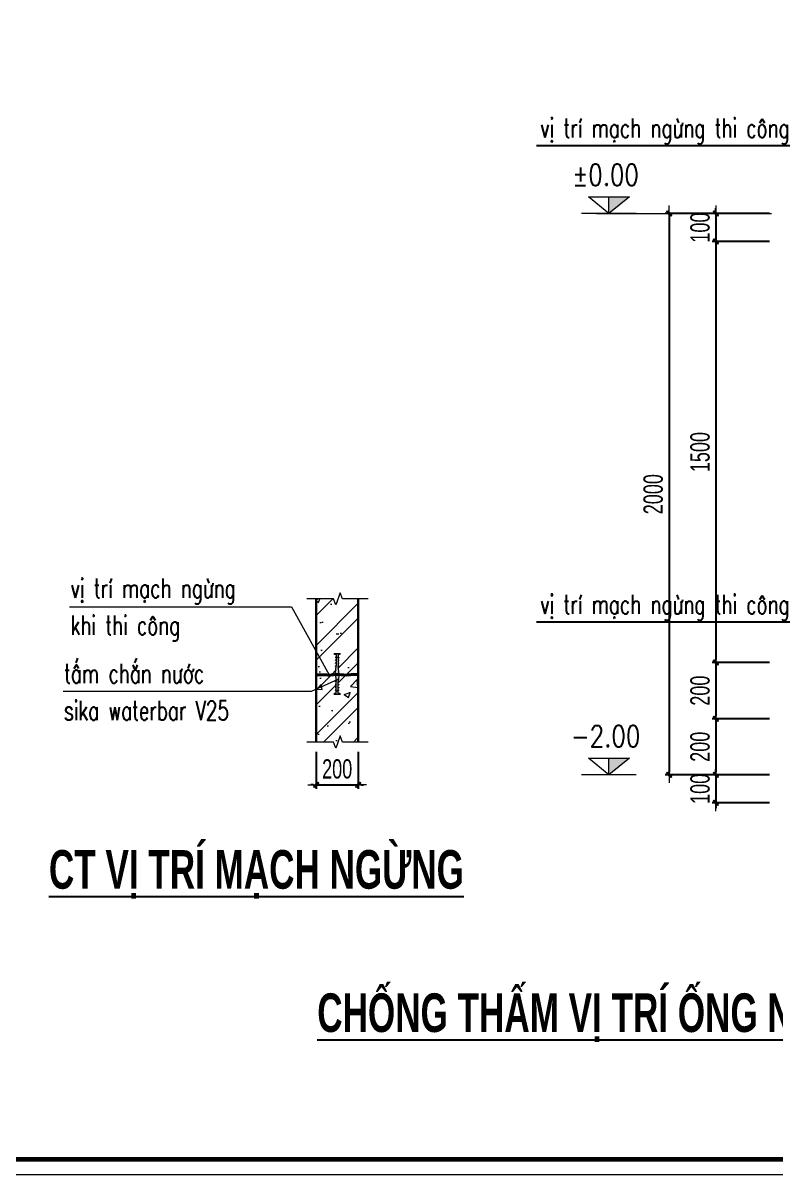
# Model space of a CAD drawing. Header units: millimetres. Extents: x 142758 to 365363, y -504867 to -415100.
# Drawn here: x 232822 to 238184, y -478817 to -470608 of the extents above; entities that cross this region are included whole.
import ezdxf
from ezdxf.enums import TextEntityAlignment as Align

# ---------------------------------------------------------------- set-up
doc = ezdxf.new("R2010")
doc.units = ezdxf.units.MM
doc.header["$LTSCALE"] = 20
doc.header["$MEASUREMENT"] = 0
doc.header["$PDMODE"] = 32
doc.linetypes.add('CENTERX2', pattern=[4, 2.5, -0.5, 0.5, -0.5])
doc.linetypes.add('DASHDOT', pattern=[1, 0.5, -0.25, 0, -0.25])
doc.layers.get('Defpoints').update_dxf_attribs({"color": 1})
for name, color, linetype, lineweight in [('ISO', 153, 'Continuous', 13), ('LC Dim', 8, 'Continuous', 18), ('LC Hatch', 252, 'Continuous', 9), ('LC Net dam 1', 30, 'Continuous', 30), ('LC Net thay', 7, 'Continuous', 25), ('LC Net truc', 8, 'DASHDOT', 13), ('LC Text1', 3, 'Continuous', 20), ('LC Text2', 7, 'Continuous', 25), ('Thep', 3, 'Continuous', 40)]:
    doc.layers.add(name, color=color, linetype=linetype, lineweight=lineweight)
doc.layers.add('Khungten_LCDI', color=7, linetype='Continuous')
doc.styles.add('HOATBIF', font='hoatbif.shx', dxfattribs={"width": 0.7})
doc.styles.add('Khungten', font='VHAVAN.TTF', dxfattribs={"width": 0.9, "height": 5000})
doc.styles.add('LC 1', font='VHAVANB.TTF')
doc.styles.add('LC 3', font='vnsimli.shx', dxfattribs={"width": 0.75})
doc.styles.add('LC3', font='VHARIALB.TTF', dxfattribs={"width": 0.8})
doc.styles.add('T1', font='Vnsimli.shx', dxfattribs={"width": 0.8})
doc.styles.add('Title', font='VHBLACK.TTF', dxfattribs={"width": 0.8})
doc.dimstyles.new('1-100(1-50)', dxfattribs={"dimscale": 50, "dimtxt": 2.5, "dimasz": 0.35, "dimexe": 0.5, "dimexo": 0, "dimgap": 0.8, "dimtad": 1, "dimdec": 0, "dimzin": 0, "dimdsep": 46, "dimtxsty": 'HOATBIF', "dimblk1": 'DOT', "dimblk2": 'DOT', "dimsah": 1, "dimcen": -1, "dimdle": 1, "dimclrd": 256, "dimclre": 256, "dimclrt": 4, "dimadec": 3, "dimazin": 2, "dimtfac": 0.333333, "dimtdec": 0, "dimtix": 1, "dimtmove": 2, "dimatfit": 3, "dimldrblk": 'DOT', "dimfxl": 1, "dimtvp": 0.833333, "dimtolj": 1, "dimtzin": 0, "dimarcsym": 0})
doc.dimstyles.new('MONG', dxfattribs={"dimscale": 50, "dimtxt": 2.5, "dimasz": 0.35, "dimexe": 0.5, "dimexo": 0, "dimgap": 0.8, "dimtad": 1, "dimdec": 0, "dimzin": 0, "dimdsep": 46, "dimtxsty": 'HOATBIF', "dimblk1": 'DOT', "dimblk2": 'DOT', "dimsah": 1, "dimcen": -1, "dimdle": 1, "dimclrd": 256, "dimclre": 256, "dimclrt": 4, "dimadec": 3, "dimazin": 2, "dimtfac": 0.333333, "dimtdec": 0, "dimtix": 1, "dimtmove": 2, "dimatfit": 3, "dimldrblk": 'DOT', "dimfxl": 1, "dimtvp": 0.833333, "dimtolj": 1, "dimtzin": 0, "dimarcsym": 0})
pattern_1 = [(50, (240053.83, -452715.3), (430.356, -37.6513), [45, -495]), (355, (240053.83, -452715.3), (-83.251, 451.315), [36, -396]), (100.4514, (240089.7, -452718.43), (347.1056, 413.664), [38.244, -420.685]), (46.1842, (240053.83, -452595.3), (640.345, -99.311), [67.5, -742.5]), (96.6356, (240107.2, -452603.6), (560.798, 584.47), [57.366, -631.028]), (351.1842, (240053.8, -452595.3), (560.797, 584.471), [54, -594]), (21, (240113.83, -452625.3), (358.144, -241.5713), [45, -495]), (326, (240113.83, -452625.3), (145.989, 435.09), [36, -396]), (71.4514, (240143.68, -452645.43), (504.1336, 193.518), [38.244, -420.685]), (37.5, (240053.83, -452715.3), (7.2959, 199.7363), [0, -391.2, 0, -402, 0, -397.5]), (7.5, (240053.83, -452715.3), (157.8417, 236.647), [0, -229.2, 0, -382.2, 0, -151.5]), (327.5, (239920.03, -452715.3), (320.2935, -13.5329), [0, -150, 0, -468, 0, -621]), (317.5, (239860.03, -452715.3), (349.9117, 60.063), [0, -195, 0, -310.8, 0, -441]), (45, (240053.83, -452715.3), (-159.099, 159.099), []), (45, (240159.9, -452715.3), (-159.099, 159.099), [])]

# ---------------------------------------------------------------- blocks, each defined once
blk = doc.blocks.new('DOT')
at = {"layer": 'LC Dim'}
blk.add_line((-3, 0), (3, 0), dxfattribs=at)
at = {"layer": 'LC Dim', "color": 4}
blk.add_line((-1, -1), (1, 1), dxfattribs=at)
blk.add_lwpolyline([(0.5, 1), (-1, -0.5), (-0.5, -1), (1, 0.5)], close=True, dxfattribs=at)
blk = doc.blocks.new('*D117')
at = {"layer": 'Defpoints', "color": 0, "transparency": 16777216}
for p in [(234909.2, -475802.4), (235209.2, -475802.4), (235209.2, -476036.6)]:
    blk.add_point(p, dxfattribs=at)
at = {"layer": 'LC Dim', "lineweight": -2, "transparency": 16777216}
for p, q in [((234909.2, -475802.4), (234909.2, -476064.1)), ((235209.2, -475802.4), (235209.2, -476064.1)), ((234890, -476036.6), (234870.7, -476036.6)), ((234909.2, -476036.6), (235209.2, -476036.6)), ((235228.5, -476036.6), (235247.7, -476036.6))]:
    blk.add_line(p, q, dxfattribs=at)
at = {"layer": 'LC Dim', "lineweight": -2, "transparency": 16777216, "xscale": 19.25, "yscale": 19.25, "zscale": 19.25}
blk.add_blockref('DOT', (234909.2, -476036.6), dxfattribs=at)
at = {"layer": 'LC Dim', "lineweight": -2, "transparency": 16777216, "xscale": 19.25, "yscale": 19.25, "zscale": 19.25, "rotation": 180}
blk.add_blockref('DOT', (235209.2, -476036.6), dxfattribs=at)
at = {"layer": 'LC Dim', "color": 4, "transparency": 16777216, "insert": (235059.2, -475923.9), "char_height": 137.5, "attachment_point": 5, "style": 'HOATBIF'}
blk.add_mtext('\\A1;200', dxfattribs=at)
blk = doc.blocks.new('_Dot')
at = {"color": 0, "linetype": 'ByBlock', "lineweight": -2}
blk.add_line((-0.5, 0), (-1, 0), dxfattribs=at)
at = {"color": 0, "linetype": 'ByBlock', "const_width": 0.5}
blk.add_lwpolyline([(-0.25, 0, 1), (0.25, 0, 1)], format="xyb", close=True, dxfattribs=at)
blk = doc.blocks.new('*D118')
at = {"layer": 'Defpoints', "color": 0, "ltscale": 2, "transparency": 16777216}
for p in [(238137.8, -471965.4), (237756.5, -472165.4), (238137.8, -472165.4)]:
    blk.add_point(p, dxfattribs=at)
at = {"layer": 'LC Dim', "lineweight": -2, "ltscale": 2, "transparency": 16777216}
for p, q in [((237756.5, -471946.1), (237756.5, -471926.9)), ((238137.8, -471965.4), (237729, -471965.4)), ((237756.5, -471965.4), (237756.5, -472165.4)), ((238137.8, -472165.4), (237729, -472165.4)), ((237756.5, -472184.6), (237756.5, -472203.9))]:
    blk.add_line(p, q, dxfattribs=at)
at = {"layer": 'LC Dim', "lineweight": -2, "ltscale": 2, "transparency": 16777216, "xscale": 19.25, "yscale": 19.25, "zscale": 19.25}
for p, rotation in [((237756.5, -471965.4), 270), ((237756.5, -472165.4), 90)]:
    blk.add_blockref('DOT', p, dxfattribs=dict(at, rotation=rotation))
at = {"layer": 'LC Dim', "color": 4, "ltscale": 2, "transparency": 16777216, "insert": (237643.8, -472065.4), "char_height": 137.5, "attachment_point": 5, "rotation": 90, "style": 'HOATBIF'}
blk.add_mtext('\\A1;100', dxfattribs=at)
blk = doc.blocks.new('*D119')
at = {"layer": 'Defpoints', "color": 0, "ltscale": 2, "transparency": 16777216}
for p in [(238137.8, -472165.4), (237756.5, -475165.4), (238137.8, -475165.4)]:
    blk.add_point(p, dxfattribs=at)
at = {"layer": 'LC Dim', "lineweight": -2, "ltscale": 2, "transparency": 16777216}
for p, q in [((238137.8, -472165.4), (237729, -472165.4)), ((237756.5, -472184.6), (237756.5, -475146.1)), ((238137.8, -475165.4), (237729, -475165.4))]:
    blk.add_line(p, q, dxfattribs=at)
at = {"layer": 'LC Dim', "lineweight": -2, "ltscale": 2, "transparency": 16777216, "xscale": 19.25, "yscale": 19.25, "zscale": 19.25}
for p, rotation in [((237756.5, -472165.4), 90), ((237756.5, -475165.4), 270)]:
    blk.add_blockref('DOT', p, dxfattribs=dict(at, rotation=rotation))
at = {"layer": 'LC Dim', "color": 4, "ltscale": 2, "transparency": 16777216, "insert": (237643.8, -473665.4), "char_height": 137.5, "attachment_point": 5, "rotation": 90, "style": 'HOATBIF'}
blk.add_mtext('\\A1;1500', dxfattribs=at)
blk = doc.blocks.new('*D120')
at = {"layer": 'Defpoints', "color": 0, "ltscale": 2, "transparency": 16777216}
for p in [(238137.8, -475165.4), (237756.5, -475565.4), (238137.8, -475565.4)]:
    blk.add_point(p, dxfattribs=at)
at = {"layer": 'LC Dim', "lineweight": -2, "ltscale": 2, "transparency": 16777216}
for p, q in [((238137.8, -475165.4), (237729, -475165.4)), ((237756.5, -475184.6), (237756.5, -475546.1)), ((238137.8, -475565.4), (237729, -475565.4))]:
    blk.add_line(p, q, dxfattribs=at)
at = {"layer": 'LC Dim', "lineweight": -2, "ltscale": 2, "transparency": 16777216, "xscale": 19.25, "yscale": 19.25, "zscale": 19.25}
for p, rotation in [((237756.5, -475165.4), 90), ((237756.5, -475565.4), 270)]:
    blk.add_blockref('DOT', p, dxfattribs=dict(at, rotation=rotation))
at = {"layer": 'LC Dim', "color": 4, "ltscale": 2, "transparency": 16777216, "insert": (237643.8, -475365.4), "char_height": 137.5, "attachment_point": 5, "rotation": 90, "style": 'HOATBIF'}
blk.add_mtext('\\A1;200', dxfattribs=at)
blk = doc.blocks.new('*D121')
at = {"layer": 'Defpoints', "color": 0, "ltscale": 2, "transparency": 16777216}
for p in [(238137.8, -475565.4), (237756.5, -475965.4), (238137.8, -475965.4)]:
    blk.add_point(p, dxfattribs=at)
at = {"layer": 'LC Dim', "lineweight": -2, "ltscale": 2, "transparency": 16777216}
for p, q in [((238137.8, -475565.4), (237729, -475565.4)), ((237756.5, -475584.6), (237756.5, -475946.1)), ((238137.8, -475965.4), (237729, -475965.4))]:
    blk.add_line(p, q, dxfattribs=at)
at = {"layer": 'LC Dim', "lineweight": -2, "ltscale": 2, "transparency": 16777216, "xscale": 19.25, "yscale": 19.25, "zscale": 19.25}
for p, rotation in [((237756.5, -475565.4), 90), ((237756.5, -475965.4), 270)]:
    blk.add_blockref('DOT', p, dxfattribs=dict(at, rotation=rotation))
at = {"layer": 'LC Dim', "color": 4, "ltscale": 2, "transparency": 16777216, "insert": (237643.8, -475765.4), "char_height": 137.5, "attachment_point": 5, "rotation": 90, "style": 'HOATBIF'}
blk.add_mtext('\\A1;200', dxfattribs=at)
blk = doc.blocks.new('*D122')
at = {"layer": 'Defpoints', "color": 0, "ltscale": 2, "transparency": 16777216}
for p in [(238137.8, -475965.4), (237756.5, -476165.4), (238137.8, -476165.4)]:
    blk.add_point(p, dxfattribs=at)
at = {"layer": 'LC Dim', "lineweight": -2, "ltscale": 2, "transparency": 16777216}
for p, q in [((237756.5, -475946.1), (237756.5, -475926.9)), ((238137.8, -475965.4), (237729, -475965.4)), ((237756.5, -475965.4), (237756.5, -476165.4)), ((238137.8, -476165.4), (237729, -476165.4)), ((237756.5, -476184.6), (237756.5, -476203.9))]:
    blk.add_line(p, q, dxfattribs=at)
at = {"layer": 'LC Dim', "lineweight": -2, "ltscale": 2, "transparency": 16777216, "xscale": 19.25, "yscale": 19.25, "zscale": 19.25}
for p, rotation in [((237756.5, -475965.4), 270), ((237756.5, -476165.4), 90)]:
    blk.add_blockref('DOT', p, dxfattribs=dict(at, rotation=rotation))
at = {"layer": 'LC Dim', "color": 4, "ltscale": 2, "transparency": 16777216, "insert": (237643.8, -476065.4), "char_height": 137.5, "attachment_point": 5, "rotation": 90, "style": 'HOATBIF'}
blk.add_mtext('\\A1;100', dxfattribs=at)
blk = doc.blocks.new('*D123')
at = {"layer": 'Defpoints', "color": 0, "ltscale": 2, "transparency": 16777216}
for p in [(238137.8, -471965.4), (237422.7, -475965.4), (238137.8, -475965.4)]:
    blk.add_point(p, dxfattribs=at)
at = {"layer": 'LC Dim', "lineweight": -2, "ltscale": 2, "transparency": 16777216}
for p, q in [((238137.8, -471965.4), (237395.2, -471965.4)), ((237422.7, -471984.6), (237422.7, -475946.1)), ((238137.8, -475965.4), (237395.2, -475965.4))]:
    blk.add_line(p, q, dxfattribs=at)
at = {"layer": 'LC Dim', "lineweight": -2, "ltscale": 2, "transparency": 16777216, "xscale": 19.25, "yscale": 19.25, "zscale": 19.25}
for p, rotation in [((237422.7, -471965.4), 90), ((237422.7, -475965.4), 270)]:
    blk.add_blockref('DOT', p, dxfattribs=dict(at, rotation=rotation))
at = {"layer": 'LC Dim', "color": 4, "ltscale": 2, "transparency": 16777216, "insert": (237310, -473965.4), "char_height": 137.5, "attachment_point": 5, "rotation": 90, "style": 'HOATBIF'}
blk.add_mtext('\\A1;2000', dxfattribs=at)
blk = doc.blocks.new('Caodo1')
at = {"layer": 'LC Text1'}
blk.add_hatch(color=256, dxfattribs=at).paths.add_polyline_path([(0, 200), (0, 0), (243, 200)])
for p, q in [((0, 0), (0, 200)), ((324, 0), (-324, 0))]:
    blk.add_line(p, q, dxfattribs=at)
blk.add_lwpolyline([(-243, 200), (243, 200), (0, 0), (0, 0)], close=True, dxfattribs=at)
at = {"layer": 'LC Text1', "style": 'T1', "width": 0.8}
blk.add_attdef('%%P0,00', text='', height=250, dxfattribs=at).set_placement((-39, 460), align=Align.MIDDLE_CENTER)
blk = doc.blocks.new('TIEUDE1')
at = {"layer": 'LC Text2', "color": 7, "style": 'LC 1'}
blk.add_attdef('TIªU§Ò', text='', height=5, dxfattribs=at).set_placement((0, 0), align=Align.BOTTOM_CENTER)
blk.add_attdef('TL', text='', height=3, dxfattribs=at).set_placement((0, -2), align=Align.TOP_CENTER)
blk = doc.blocks.new('Nha o can bo nhan vien Trung doan')
at = {"layer": 'Defpoints', "lineweight": 0}
blk.add_lwpolyline([(-1200, -14850), (-1200, 14850), (40800, 14850), (40800, -14850)], close=True, dxfattribs=at)
at = {"layer": 'Khungten_LCDI', "color": 5, "lineweight": 60}
blk.add_lwpolyline([(0, -14650), (0, 14650), (40600, 14650), (40600, -14650)], close=True, dxfattribs=at)
at = {"color": 7, "style": 'Khungten', "width": 0.8}
for tag, p in [('REVISION', (39499, -10746)), ('NGAYHT', (39546, -11609))]:
    blk.add_attdef(tag, text='', height=200, dxfattribs=at).set_placement(p, align=Align.CENTER)
at = {"layer": 'LC Text1', "style": 'Title', "width": 1.485915}
for tag, p, p2 in [('TENBANVE1', (36913, -8886), (40339, -8886)), ('TENBANVE2', (36913, -9562), (40339, -9562))]:
    blk.add_attdef(tag, text='', height=250, dxfattribs=at).set_placement(p, p2, align=Align.FIT)
at = {"layer": 'LC Text1', "style": 'Title', "width": 0.7}
blk.add_attdef('SOBANVE', text='', height=250, dxfattribs=at).set_placement((39562, -13896), align=Align.CENTER)

msp = doc.modelspace()

# ---------------------------------------------------------------- hatches: boundary and pattern name
at = {"layer": 'LC Hatch', "ltscale": 2}
h = msp.add_hatch(dxfattribs=at)
h.set_pattern_fill('BTCT', color=256, scale=60)
h.set_pattern_definition(pattern_1)
h.paths.add_polyline_path([(235209.2, -474711.4), (234909.2, -474711.4), (234909.2, -475245.7), (234909.8, -475245.5), (234910.4, -475245.4), (234911, -475245.2), (234911.6, -475245.1), (234912.2, -475244.9), (234912.7, -475244.8), (234913.3, -475244.6), (234913.9, -475244.5), (234914.5, -475244.4), (234915.1, -475244.2), (234915.7, -475244.1), (234916.3, -475243.9), (234916.8, -475243.8), (234917.4, -475243.6), (234918, -475243.5), (234918.6, -475243.3), (234919.2, -475243.2), (234919.8, -475243.1), (234920.3, -475242.9), (234920.9, -475242.8), (234921.5, -475242.6), (234922.1, -475242.5), (234922.7, -475242.4), (234923.2, -475242.2), (234923.8, -475242.1), (234924.4, -475242), (234925, -475241.8), (234925.6, -475241.7), (234926.2, -475241.6), (234926.7, -475241.5), (234927.3, -475241.3), (234927.9, -475241.2), (234928.5, -475241.1), (234929.1, -475241), (234929.6, -475240.9), (234930.2, -475240.8), (234930.8, -475240.6), (234931.4, -475240.5), (234932, -475240.4), (234932.5, -475240.3), (234933.1, -475240.2), (234933.7, -475240.1), (234934.3, -475240), (234934.9, -475239.9), (234935.4, -475239.8), (234936, -475239.7), (234936.6, -475239.7), (234937.2, -475239.6), (234937.7, -475239.5), (234938.3, -475239.4), (234938.9, -475239.3), (234939.5, -475239.3), (234940, -475239.2), (234940.6, -475239.1), (234941.2, -475239.1), (234941.8, -475239), (234942.3, -475238.9), (234942.9, -475238.9), (234943.5, -475238.8), (234944.1, -475238.8), (234944.6, -475238.7), (234945.2, -475238.7), (234945.8, -475238.7), (234946.4, -475238.6), (234946.9, -475238.6), (234947.5, -475238.6), (234948.1, -475238.5), (234948.6, -475238.5), (234949.2, -475238.5), (234949.8, -475238.5), (234950.3, -475238.5), (234950.9, -475238.5), (234951.5, -475238.5), (234952, -475238.5), (234952.6, -475238.5), (234953.2, -475238.5), (234953.7, -475238.5), (234954.3, -475238.6), (234954.9, -475238.6), (234955.4, -475238.6), (234956, -475238.7), (234956.6, -475238.7), (234957.1, -475238.7), (234957.7, -475238.8), (234958.3, -475238.8), (234958.8, -475238.9), (234959.4, -475239), (234959.9, -475239), (234960.5, -475239.1), (234961.1, -475239.2), (234961.6, -475239.3), (234962.2, -475239.4), (234962.7, -475239.5), (234963.3, -475239.6), (234963.9, -475239.7), (234964.4, -475239.8), (234965, -475239.9), (234965.5, -475240), (234966.1, -475240.1), (234966.6, -475240.3), (234967.2, -475240.4), (234967.7, -475240.6), (234968.3, -475240.7), (234968.8, -475240.9), (234969.4, -475241), (234969.9, -475241.2), (234970.5, -475241.4), (234971, -475241.5), (234971.6, -475241.7), (234972.1, -475241.9), (234972.7, -475242.1), (234973.2, -475242.3), (234973.8, -475242.5), (234974.3, -475242.7), (234974.9, -475242.9), (234975.4, -475243.1), (234976, -475243.3), (234976.5, -475243.6), (234977, -475243.8), (234977.6, -475244), (234978.1, -475244.2), (234978.7, -475244.5), (234979.2, -475244.7), (234979.8, -475244.9), (234980.3, -475245.2), (234980.8, -475245.4), (234981.4, -475245.6), (234981.9, -475245.9), (234982.5, -475246.1), (234983, -475246.3), (234983.5, -475246.6), (234984.1, -475246.8), (234984.6, -475247.1), (234985.2, -475247.3), (234985.7, -475247.5), (234986.2, -475247.8), (234986.8, -475248), (234987.3, -475248.2), (234987.9, -475248.5), (234988.4, -475248.7), (234988.9, -475248.9), (234989.5, -475249.2), (234990, -475249.4), (234990.6, -475249.6), (234991.1, -475249.8), (234991.6, -475250), (234992.2, -475250.3), (234992.7, -475250.5), (234993.3, -475250.7), (234993.8, -475250.9), (234994.3, -475251.1), (234994.9, -475251.3), (234995.4, -475251.5), (234996, -475251.7), (234996.5, -475251.8), (234997, -475252), (234997.6, -475252.2), (234998.1, -475252.4), (234998.7, -475252.5), (234999.2, -475252.7), (234999.7, -475252.8), (235000.3, -475253), (235000.8, -475253.1), (235001.4, -475253.2), (235001.9, -475253.4), (235002.5, -475253.5), (235003, -475253.6), (235003.6, -475253.7), (235004.1, -475253.8), (235004.6, -475253.9), (235005.2, -475254), (235005.7, -475254), (235006.3, -475254.1), (235006.8, -475254.1), (235007.4, -475254.2), (235007.9, -475254.2), (235008.5, -475254.3), (235009, -475254.3), (235009.6, -475254.3), (235010.1, -475254.3), (235010.7, -475254.3), (235011.2, -475254.3), (235011.8, -475254.3), (235012.3, -475254.2), (235012.9, -475254.2), (235013.5, -475254.2), (235014, -475254.1), (235014.6, -475254.1), (235015.1, -475254), (235015.7, -475253.9), (235016.2, -475253.9), (235016.8, -475253.8), (235017.4, -475253.7), (235017.9, -475253.6), (235018.5, -475253.5), (235019, -475253.4), (235019.6, -475253.3), (235020.1, -475253.2), (235020.7, -475253.1), (235021.3, -475253), (235021.8, -475252.9), (235022.4, -475252.8), (235023, -475252.6), (235023.5, -475252.5), (235024.1, -475252.4), (235024.6, -475252.2), (235025.2, -475252.1), (235025.8, -475252), (235026.3, -475251.8), (235026.9, -475251.7), (235027.5, -475251.5), (235028, -475251.4), (235028.6, -475251.2), (235029.2, -475251.1), (235029.7, -475250.9), (235030.3, -475250.7), (235030.9, -475250.6), (235031.4, -475250.4), (235032, -475250.3), (235032.6, -475250.1), (235033.1, -475250), (235033.7, -475249.8), (235034.3, -475249.6), (235034.9, -475249.5), (235035.4, -475249.3), (235036, -475249.2), (235036.6, -475249), (235037.1, -475248.9), (235037.7, -475248.7), (235038.3, -475248.5), (235038.9, -475248.4), (235039.4, -475248.2), (235040, -475248.1), (235040.6, -475248), (235041.1, -475247.8), (235041.7, -475247.7), (235042.3, -475247.5), (235042.9, -475247.4), (235043.4, -475247.3), (235044, -475247.1), (235044.6, -475247), (235045.2, -475246.9), (235045.7, -475246.8), (235046.3, -475246.7), (235046.9, -475246.6), (235047.5, -475246.5), (235048, -475246.4), (235048.6, -475246.3), (235049.2, -475246.2), (235049.8, -475246.1), (235050.4, -475246), (235050.9, -475245.9), (235051.5, -475245.9), (235052.1, -475245.8), (235052.7, -475245.7), (235053.2, -475245.7), (235053.2, -475125.7), (235065.2, -475125.7), (235065.2, -475245.9), (235065.8, -475246), (235066.4, -475246.1), (235067, -475246.1), (235067.6, -475246.2), (235068.1, -475246.3), (235068.7, -475246.4), (235069.3, -475246.5), (235069.9, -475246.6), (235070.5, -475246.7), (235071, -475246.7), (235071.6, -475246.8), (235072.2, -475247), (235072.8, -475247.1), (235073.4, -475247.2), (235073.9, -475247.3), (235074.5, -475247.4), (235075.1, -475247.5), (235075.7, -475247.6), (235076.3, -475247.7), (235076.8, -475247.9), (235077.4, -475248), (235078, -475248.1), (235078.6, -475248.2), (235079.2, -475248.4), (235079.7, -475248.5), (235080.3, -475248.6), (235080.9, -475248.8), (235081.5, -475248.9), (235082.1, -475249), (235082.6, -475249.2), (235083.2, -475249.3), (235083.8, -475249.5), (235084.4, -475249.6), (235084.9, -475249.7), (235085.5, -475249.9), (235086.1, -475250), (235086.7, -475250.2), (235087.2, -475250.3), (235087.8, -475250.4), (235088.4, -475250.6), (235089, -475250.7), (235089.6, -475250.9), (235090.1, -475251), (235090.7, -475251.1), (235091.3, -475251.3), (235091.8, -475251.4), (235092.4, -475251.6), (235093, -475251.7), (235093.6, -475251.8), (235094.1, -475252), (235094.7, -475252.1), (235095.3, -475252.2), (235095.9, -475252.4), (235096.4, -475252.5), (235097, -475252.6), (235097.6, -475252.7), (235098.1, -475252.9), (235098.7, -475253), (235099.3, -475253.1), (235099.9, -475253.2), (235100.4, -475253.3), (235101, -475253.4), (235101.6, -475253.5), (235102.1, -475253.6), (235102.7, -475253.7), (235103.3, -475253.8), (235103.8, -475253.9), (235104.4, -475254), (235105, -475254.1), (235105.5, -475254.2), (235106.1, -475254.3), (235106.7, -475254.4), (235107.2, -475254.4), (235107.8, -475254.5), (235108.4, -475254.6), (235108.9, -475254.6), (235109.5, -475254.7), (235110, -475254.7), (235110.6, -475254.8), (235111.2, -475254.8), (235111.7, -475254.9), (235112.3, -475254.9), (235112.8, -475254.9), (235113.4, -475255), (235114, -475255), (235114.5, -475255), (235115.1, -475255), (235115.6, -475255), (235116.2, -475255), (235116.7, -475255), (235117.3, -475255), (235117.9, -475255), (235118.4, -475255), (235119, -475254.9), (235119.5, -475254.9), (235120.1, -475254.8), (235120.6, -475254.8), (235121.2, -475254.7), (235121.7, -475254.7), (235122.3, -475254.6), (235122.8, -475254.5), (235123.4, -475254.4), (235123.9, -475254.4), (235124.5, -475254.3), (235125, -475254.2), (235125.5, -475254), (235126.1, -475253.9), (235126.6, -475253.8), (235127.2, -475253.7), (235127.7, -475253.5), (235128.3, -475253.4), (235128.8, -475253.2), (235129.3, -475253.1), (235129.9, -475252.9), (235130.4, -475252.7), (235131, -475252.6), (235131.5, -475252.4), (235132, -475252.2), (235132.6, -475252), (235133.1, -475251.8), (235133.6, -475251.6), (235134.2, -475251.4), (235134.7, -475251.2), (235135.3, -475251), (235135.8, -475250.8), (235136.3, -475250.6), (235136.9, -475250.3), (235137.4, -475250.1), (235137.9, -475249.9), (235138.5, -475249.7), (235139, -475249.4), (235139.5, -475249.2), (235140.1, -475249), (235140.6, -475248.7), (235141.1, -475248.5), (235141.7, -475248.3), (235142.2, -475248), (235142.7, -475247.8), (235143.3, -475247.6), (235143.8, -475247.3), (235144.4, -475247.1), (235144.9, -475246.8), (235145.4, -475246.6), (235146, -475246.4), (235146.5, -475246.1), (235147, -475245.9), (235147.6, -475245.7), (235148.1, -475245.4), (235148.6, -475245.2), (235149.2, -475245), (235149.7, -475244.8), (235150.3, -475244.5), (235150.8, -475244.3), (235151.3, -475244.1), (235151.9, -475243.9), (235152.4, -475243.7), (235152.9, -475243.5), (235153.5, -475243.3), (235154, -475243.1), (235154.6, -475242.9), (235155.1, -475242.7), (235155.7, -475242.5), (235156.2, -475242.3), (235156.7, -475242.1), (235157.3, -475242), (235157.8, -475241.8), (235158.4, -475241.7), (235158.9, -475241.5), (235159.5, -475241.4), (235160, -475241.2), (235160.6, -475241.1), (235161.1, -475241), (235161.7, -475240.8), (235162.2, -475240.7), (235162.8, -475240.6), (235163.3, -475240.5), (235163.9, -475240.4), (235164.4, -475240.3), (235165, -475240.2), (235165.6, -475240.2), (235166.1, -475240.1), (235166.7, -475240), (235167.2, -475240), (235167.8, -475239.9), (235168.3, -475239.9), (235168.9, -475239.8), (235169.5, -475239.8), (235170, -475239.7), (235170.6, -475239.7), (235171.2, -475239.7), (235171.7, -475239.7), (235172.3, -475239.7), (235172.8, -475239.7), (235173.4, -475239.6), (235174, -475239.7), (235174.5, -475239.7), (235175.1, -475239.7), (235175.7, -475239.7), (235176.3, -475239.7), (235176.8, -475239.7), (235177.4, -475239.8), (235178, -475239.8), (235178.5, -475239.8), (235179.1, -475239.9), (235179.7, -475239.9), (235180.2, -475240), (235180.8, -475240), (235181.4, -475240.1), (235182, -475240.1), (235182.5, -475240.2), (235183.1, -475240.3), (235183.7, -475240.3), (235184.3, -475240.4), (235184.8, -475240.5), (235185.4, -475240.6), (235186, -475240.6), (235186.6, -475240.7), (235187.1, -475240.8), (235187.7, -475240.9), (235188.3, -475241), (235188.9, -475241.1), (235189.5, -475241.2), (235190, -475241.3), (235190.6, -475241.4), (235191.2, -475241.5), (235191.8, -475241.6), (235192.3, -475241.8), (235192.9, -475241.9), (235193.5, -475242), (235194.1, -475242.1), (235194.7, -475242.2), (235195.3, -475242.3), (235195.8, -475242.5), (235196.4, -475242.6), (235197, -475242.7), (235197.6, -475242.9), (235198.2, -475243), (235198.7, -475243.1), (235199.3, -475243.3), (235199.9, -475243.4), (235200.5, -475243.5), (235201.1, -475243.7), (235201.7, -475243.8), (235202.2, -475244), (235202.8, -475244.1), (235203.4, -475244.2), (235204, -475244.4), (235204.6, -475244.5), (235205.2, -475244.7), (235205.7, -475244.8), (235206.3, -475245), (235206.9, -475245.1), (235207.5, -475245.2), (235208.1, -475245.4), (235208.7, -475245.5), (235209.2, -475245.7)])
at = {"layer": 'LC Hatch', "linetype": 'Continuous'}
h = msp.add_hatch(color=256, dxfattribs=at)
h.paths.add_polyline_path([(235066.6, -475171.9), (235074.1, -475170.2), (235066.6, -475168.5), (235066.6, -475151), (235074.1, -475149.3), (235066.6, -475147.6), (235066.6, -475130.1), (235074.1, -475128.4), (235066.6, -475126.7), (235066.6, -475108.8, 0.114497), (235083.1, -475101.5), (235035.1, -475101.5, 0.114497), (235051.6, -475108.8), (235051.6, -475126.7), (235044.1, -475128.4), (235051.6, -475130.1), (235051.6, -475147.6), (235044.1, -475149.3), (235051.6, -475151), (235051.6, -475168.5), (235044.1, -475170.2), (235051.6, -475171.9), (235051.6, -475189.4), (235044.1, -475191.1), (235051.6, -475192.8), (235044.1, -475245.5), (235074.1, -475245.5), (235066.6, -475192.8), (235074.1, -475191.1), (235066.6, -475189.4)])
h.paths.add_polyline_path([(235074.1, -475245.5), (235044.1, -475245.5), (235051.6, -475298.3), (235044.1, -475300), (235051.6, -475301.7), (235051.6, -475319.2), (235044.1, -475320.9), (235051.6, -475322.6), (235051.6, -475340.1), (235044.1, -475341.8), (235051.6, -475343.5), (235051.6, -475361), (235044.1, -475362.7), (235051.6, -475364.4), (235051.6, -475382.2, 0.114497), (235035.1, -475389.5), (235083.1, -475389.5, 0.114497), (235066.6, -475382.2), (235066.6, -475364.4), (235074.1, -475362.7), (235066.6, -475361), (235066.6, -475343.5), (235074.1, -475341.8), (235066.6, -475340.1), (235066.6, -475322.6), (235074.1, -475320.9), (235066.6, -475319.2), (235066.6, -475301.7), (235074.1, -475300), (235066.6, -475298.3)])
at = {"layer": 'LC Hatch', "ltscale": 2}
h = msp.add_hatch(dxfattribs=at)
h.set_pattern_fill('BTCT', color=256, scale=60)
h.set_pattern_definition(pattern_1)
edge = h.paths.add_edge_path()
edge.add_spline(control_points=[(235209.2, -475245.7), (235192.5, -475241.5), (235163.1, -475234.1), (235118.5, -475264.1), (235085.6, -475248.1), (235065.2, -475245.9)], knot_values=[132.618941, 132.618941, 132.618941, 132.618941, 173.842867, 204.822188, 255.204404, 255.204404, 255.204404, 255.204404], degree=3, periodic=0)
edge.add_line((235065.2, -475245.9), (235065.2, -475365.7))
edge.add_line((235065.2, -475365.7), (235053.2, -475365.7))
edge.add_line((235053.2, -475365.7), (235053.2, -475245.7))
edge.add_spline(control_points=[(235053.2, -475245.7), (235037.4, -475247), (235008.3, -475262.9), (234963.2, -475231.9), (234929.3, -475240.6), (234909.2, -475245.7)], knot_values=[0, 0, 0, 0, 39.386578, 73.210465, 122.697413, 122.697413, 122.697413, 122.697413], degree=3, periodic=0)
edge.add_line((234909.2, -475245.7), (234909.2, -475731.8))
edge.add_line((234909.2, -475731.8), (235034.2, -475731.8))
edge.add_line((235034.2, -475731.8), (235049.9, -475775))
edge.add_line((235049.9, -475775), (235081.4, -475688.5))
edge.add_line((235081.4, -475688.5), (235097.2, -475731.8))
edge.add_line((235097.2, -475731.8), (235209.2, -475731.8))
edge.add_line((235209.2, -475731.8), (235209.2, -475245.7))

# ---------------------------------------------------------------- linework, layer by layer
at = {"layer": 'ISO'}
for p, q in [((235049.9, -474754.7), (235034.2, -474711.4)), ((235081.4, -474668.2), (235049.9, -474754.7)), ((235081.4, -475688.5), (235049.9, -475775)), ((235097.2, -475731.8), (235081.4, -475688.5)), ((235049.9, -475775), (235034.2, -475731.8))]:
    msp.add_line(p, q, dxfattribs=at)
at = {"layer": 'ISO', "linetype": 'Continuous'}
for points in [[(235034.2, -474711.4), (234842.4, -474711.4)], [(235279, -474711.4), (235097.2, -474711.4), (235081.4, -474668.2)], [(235034.2, -475731.8), (234842.4, -475731.8)], [(235279, -475731.8), (235097.2, -475731.8)]]:
    msp.add_lwpolyline(points, dxfattribs=at)
at = {"layer": 'LC Dim'}
for points in [[(233153.5, -474767.4), (234734.6, -474767.4), (235001.8, -475253.3)], [(234876.3, -475368.8), (235065.2, -475282.9)], [(233108.4, -475368.8), (234876.3, -475368.8)]]:
    msp.add_lwpolyline(points, dxfattribs=at)
at = {"layer": 'LC Hatch', "linetype": 'Continuous'}
for p, q in [((235035.1, -475101.5), (235083.1, -475101.5)), ((235051.6, -475126.7), (235044.1, -475128.4)), ((235051.6, -475130.1), (235044.1, -475128.4)), ((235051.6, -475108.8), (235051.6, -475126.7)), ((235051.6, -475130.1), (235051.6, -475147.6)), ((235066.6, -475108.8), (235066.6, -475126.7)), ((235066.6, -475126.7), (235074.1, -475128.4)), ((235066.6, -475130.1), (235074.1, -475128.4)), ((235066.6, -475130.1), (235066.6, -475147.6)), ((235051.6, -475147.6), (235044.1, -475149.3)), ((235051.6, -475151), (235044.1, -475149.3)), ((235051.6, -475168.5), (235044.1, -475170.2)), ((235051.6, -475171.9), (235044.1, -475170.2)), ((235051.6, -475189.4), (235044.1, -475191.1)), ((235051.6, -475192.8), (235044.1, -475191.1)), ((235044.1, -475245.5), (235051.6, -475192.8)), ((235051.6, -475151), (235051.6, -475168.5)), ((235051.6, -475171.9), (235051.6, -475189.4)), ((235066.6, -475147.6), (235074.1, -475149.3)), ((235066.6, -475151), (235074.1, -475149.3)), ((235066.6, -475151), (235066.6, -475168.5)), ((235066.6, -475168.5), (235074.1, -475170.2)), ((235066.6, -475171.9), (235074.1, -475170.2)), ((235066.6, -475171.9), (235066.6, -475189.4)), ((235066.6, -475189.4), (235074.1, -475191.1)), ((235066.6, -475192.8), (235074.1, -475191.1)), ((235074.1, -475245.5), (235066.6, -475192.8)), ((235044.1, -475245.5), (235051.6, -475298.3)), ((235074.1, -475245.5), (235044.1, -475245.5)), ((235051.6, -475298.3), (235044.1, -475300)), ((235074.1, -475245.5), (235066.6, -475298.3)), ((235066.6, -475298.3), (235074.1, -475300)), ((235051.6, -475301.7), (235044.1, -475300)), ((235051.6, -475319.2), (235044.1, -475320.9)), ((235051.6, -475322.6), (235044.1, -475320.9)), ((235051.6, -475340.1), (235044.1, -475341.8)), ((235051.6, -475343.5), (235044.1, -475341.8)), ((235051.6, -475361), (235044.1, -475362.7)), ((235051.6, -475364.4), (235044.1, -475362.7)), ((235051.6, -475319.2), (235051.6, -475301.7)), ((235051.6, -475340.1), (235051.6, -475322.6)), ((235051.6, -475361), (235051.6, -475343.5)), ((235051.6, -475382.2), (235051.6, -475364.4)), ((235066.6, -475301.7), (235074.1, -475300)), ((235066.6, -475319.2), (235066.6, -475301.7)), ((235066.6, -475319.2), (235074.1, -475320.9)), ((235066.6, -475322.6), (235074.1, -475320.9)), ((235066.6, -475340.1), (235066.6, -475322.6)), ((235066.6, -475340.1), (235074.1, -475341.8)), ((235066.6, -475343.5), (235074.1, -475341.8)), ((235066.6, -475361), (235066.6, -475343.5)), ((235066.6, -475361), (235074.1, -475362.7)), ((235066.6, -475364.4), (235074.1, -475362.7)), ((235066.6, -475382.2), (235066.6, -475364.4)), ((235035.1, -475389.5), (235083.1, -475389.5))]:
    msp.add_line(p, q, dxfattribs=at)
at = {"layer": 'LC Hatch'}
for p, q in [((235053.2, -475125.7), (235065.2, -475125.7)), ((235053.2, -475365.7), (235065.2, -475365.7))]:
    msp.add_line(p, q, dxfattribs=at)
at = {"layer": 'LC Hatch', "linetype": 'Continuous'}
for centre, start, end in [((235059.1, -475069.7), 233.01616, 259.14322), ((235059.1, -475069.7), 280.85678, 306.98384), ((235059.1, -475421.4), 100.85678, 126.98384), ((235059.1, -475421.4), 53.01616, 79.14322)]:
    msp.add_arc(centre, 39.9, start, end, dxfattribs=at)
at = {"layer": 'LC Net dam 1'}
for p, q in [((234909.2, -474711.4), (234909.2, -475731.8)), ((235209.2, -474711.4), (235209.2, -475731.8))]:
    msp.add_line(p, q, dxfattribs=at)
at = {"layer": 'LC Net truc', "linetype": 'CENTERX2', "ltscale": 200}
msp.add_line((236906.7, -471965.4), (238152.5, -471965.4), dxfattribs=at)
at = {"layer": 'Thep'}
msp.add_spline([(234909.2, -475252.3), (234958.1, -475252.3), (235006.7, -475254.1), (235055.5, -475250.2), (235125.1, -475254.1), (235161.8, -475251.3), (235209.2, -475250.2)], degree=3, dxfattribs=at)

# ---------------------------------------------------------------- block references
at = {"layer": 'LC Net thay', "xscale": 0.55, "yscale": 0.55, "zscale": 0.55}
msp.add_blockref('Nha o can bo nhan vien Trung doan', (221801.3, -470649.3), dxfattribs=at)
at = {"layer": 'LC Text1'}
ref = msp.add_blockref('Caodo1', (236994.5, -471965.4), dxfattribs=dict(at, xscale=0.6, yscale=0.6, zscale=0.6))
ref.add_attrib('%%P0,00', '%%P0.00', dxfattribs={"layer": 'LC Text2', "color": 4, "height": 150, "style": 'T1', "width": 0.8}).set_placement((236971, -471689.7), align=Align.MIDDLE_CENTER)
ref = msp.add_blockref('Caodo1', (236994.5, -475965.4), dxfattribs=dict(at, xscale=0.6, yscale=0.6, zscale=0.6))
ref.add_attrib('%%P0,00', '-2.00', dxfattribs={"layer": 'LC Text2', "color": 4, "height": 150, "style": 'T1', "width": 0.8}).set_placement((236971, -475689.7), align=Align.MIDDLE_CENTER)
at = {"layer": 'LC Text2'}
ref = msp.add_blockref('TIEUDE1', (234484.3, -476859.5), dxfattribs=dict(at, xscale=55.88, yscale=55.88, zscale=55.88))
ref.add_attrib('TIªU§Ò', '%%Uct vÞ trÝ m¹ch ngõng', dxfattribs={"color": 7, "height": 275.176, "style": 'LC3', "width": 0.65}).set_placement((234484.3, -476859.5), align=Align.BOTTOM_CENTER)
ref = msp.add_blockref('TIEUDE1', (237799.5, -477880.5), dxfattribs=dict(at, xscale=55.88, yscale=55.88, zscale=55.88))
ref.add_attrib('TIªU§Ò', '%%Uchèng thÊm vÞ trÝ èng n\xadíc vµ thµnh bÓ', dxfattribs={"color": 7, "height": 275.176, "style": 'LC3', "width": 0.65}).set_placement((237799.5, -477880.5), align=Align.BOTTOM_CENTER)

# ---------------------------------------------------------------- texts
at = {"layer": 'LC Text1', "color": 3, "style": 'LC 3', "width": 0.7}
for s, p in [('vÞ trÝ m¹ch ngõng thi c«ng', (236505.4, -471424.5)), ('vÞ trÝ m¹ch ngõng', (233160.6, -474703.9)), ('vÞ trÝ m¹ch ngõng thi c«ng', (236505.4, -474819.1)), ('khi thi c«ng', (233160.6, -474967.8)), ('tÊm ch¾n n\xadíc', (233113.3, -475311)), ('sika waterbar V25', (233113.3, -475575.4))]:
    msp.add_text(s, height=137, dxfattribs=at).set_placement(p)

# ---------------------------------------------------------------- dimensions: what is measured, and where the dimension line sits
at = {"layer": 'LC Dim', "ltscale": 2}
for base, p1, p2, picture, middle in [((237422.7, -475965.4), (238137.8, -471965.4), (238137.8, -475965.4), '*D123', (237310, -473965.4)), ((237756.5, -472165.4), (238137.8, -471965.4), (238137.8, -472165.4), '*D118', (237643.8, -472065.4)), ((237756.5, -475165.4), (238137.8, -472165.4), (238137.8, -475165.4), '*D119', (237643.8, -473665.4)), ((237756.5, -475565.4), (238137.8, -475165.4), (238137.8, -475565.4), '*D120', (237643.8, -475365.4)), ((237756.5, -475965.4), (238137.8, -475565.4), (238137.8, -475965.4), '*D121', (237643.8, -475765.4)), ((237756.5, -476165.4), (238137.8, -475965.4), (238137.8, -476165.4), '*D122', (237643.8, -476065.4))]:
    dim = msp.add_linear_dim(base=base, p1=p1, p2=p2, angle=90, dimstyle='MONG', override={"dimscale": 55, "dimlfac": 0.5}, dxfattribs=at)
    dim.commit()
    dim.dimension.update_dxf_attribs({"geometry": picture, "text_midpoint": middle})
at = {"layer": 'LC Dim'}
dim = msp.add_linear_dim(base=(235209.2, -476036.6), p1=(234909.2, -475802.4), p2=(235209.2, -475802.4), text='200', dimstyle='1-100(1-50)', override={"dimscale": 55, "dimlfac": 0.5}, dxfattribs=at)
dim.commit()
dim.dimension.update_dxf_attribs({"geometry": '*D117', "text_midpoint": (235059.2, -475923.9)})

# ---------------------------------------------------------------- leaders
at = {"layer": 'LC Dim', "ltscale": 2}
for points in [[(239310.4, -472565.4), (238808.5, -471482.9), (236477.6, -471482.9)], [(239310.4, -475165.4), (238808.5, -474877.5), (236477.6, -474877.5)]]:
    msp.add_leader(points, dimstyle='MONG', override={"dimasz": 1, "dimlfac": 0.5}, dxfattribs=at)

doc.saveas('drawing.dxf')
